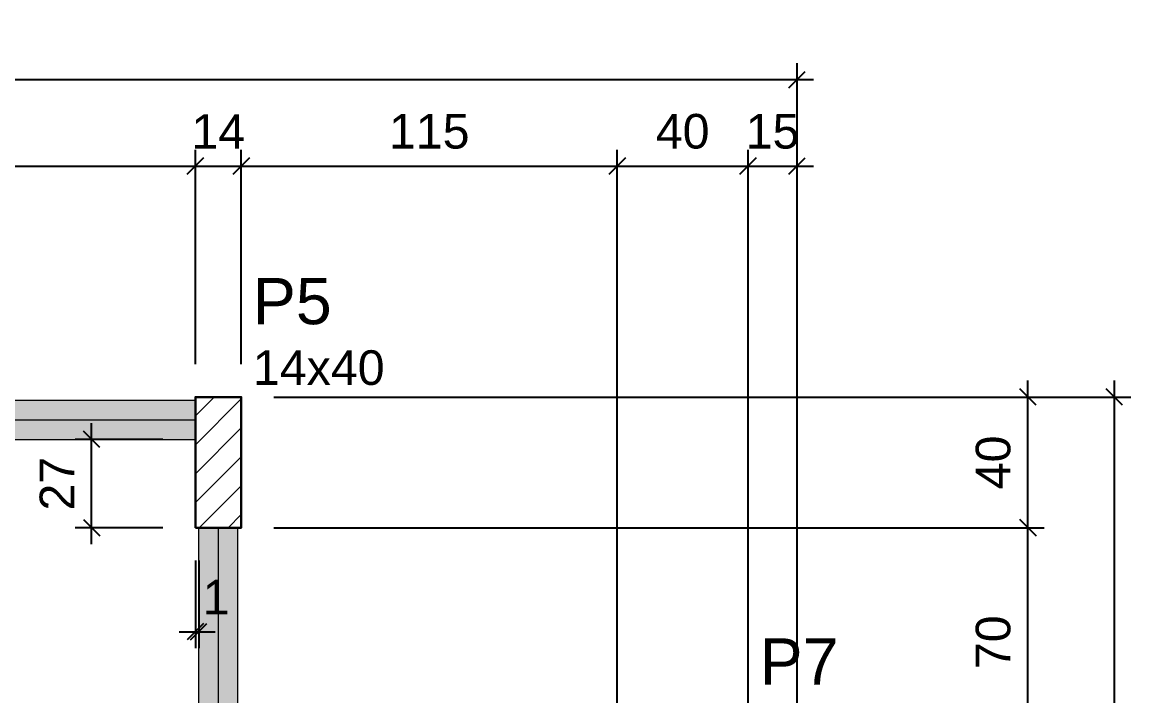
# Model space of a CAD drawing. Header units: millimetres. Extents: x -8 to 605, y -494 to 220.
# Drawn here: x 26.76 to 33.54, y -421.75 to -417.63 of the extents above; entities that cross this region are included whole.
import ezdxf

# ---------------------------------------------------------------- set-up
doc = ezdxf.new("R2010")
doc.units = ezdxf.units.MM
doc.header["$MEASUREMENT"] = 0
doc.linetypes.add('NULL', pattern=[0])
for name, color, linetype, lineweight in [('FO-Cotas', 5, 'Continuous', 5), ('FO-Eixos', 5, 'Continuous', 5), ('FO-Hachura pilar que passa', 19, 'Continuous', 5), ('FO-Hachura viga', 43, 'Continuous', 5), ('FO-Pilares', 4, 'Continuous', 30), ('FO-Textos dos pilares', 7, 'Continuous', 5), ('FO-Vigas', 1, 'Continuous', 20)]:
    doc.layers.add(name, color=color, linetype=linetype, lineweight=lineweight)
doc.styles.add('Arial', font='arial.ttf')
doc.dimstyles.new('UM_50.000000', dxfattribs={"dimtxt": 0.18, "dimasz": 0.1, "dimexe": 0.1, "dimexo": 0.2, "dimgap": 0, "dimtad": 1, "dimtih": 1, "dimtoh": 1, "dimdec": 1, "dimlfac": 50, "dimzin": 0, "dimdsep": 46, "dimtxsty": 'Standard', "dimcen": 0.09, "dimdle": 0.1, "dimadec": 1, "dimazin": 2, "dimtfac": 1, "dimtdec": 4, "dimtofl": 0, "dimtmove": 0, "dimatfit": 3, "dimfxl": 1, "dimtolj": 1, "dimarcsym": 0})

# ---------------------------------------------------------------- blocks, each defined once
blk = doc.blocks.new('_Oblique')
at = {"color": 0, "linetype": 'ByBlock', "lineweight": -2}
blk.add_line((-0.5, -0.5), (0.5, 0.5), dxfattribs=at)
blk = doc.blocks.new('*D4105')
at = {"layer": 'Defpoints', "color": 0, "transparency": 16777216}
for p in [(27.8216, -418.5129), (21.9014, -419.9247), (27.8216, -419.9249)]:
    blk.add_point(p, dxfattribs=at)
at = {"layer": 'FO-Cotas', "color": 0, "lineweight": -2, "transparency": 16777216}
for p, q in [((21.9014, -419.7247), (21.9014, -418.4129)), ((27.8216, -419.7249), (27.8216, -418.4129)), ((21.8014, -418.5129), (27.9216, -418.5129))]:
    blk.add_line(p, q, dxfattribs=at)
at = {"layer": 'FO-Cotas', "color": 0, "lineweight": -2, "transparency": 16777216, "xscale": 0.1, "yscale": 0.1, "zscale": 0.1, "rotation": 180}
blk.add_blockref('_Oblique', (21.9014, -418.5129), dxfattribs=at)
at = {"layer": 'FO-Cotas', "color": 0, "lineweight": -2, "transparency": 16777216, "xscale": 0.1, "yscale": 0.1, "zscale": 0.1}
blk.add_blockref('_Oblique', (27.8216, -418.5129), dxfattribs=at)
at = {"layer": 'FO-Cotas', "color": 7, "transparency": 16777216, "insert": (24.8615, -418.3011), "char_height": 0.2118, "attachment_point": 5, "style": 'Arial'}
blk.add_mtext('\\A1;296', dxfattribs=at)
blk = doc.blocks.new('*D4106')
at = {"layer": 'Defpoints', "color": 0, "transparency": 16777216}
for p in [(28.1016, -418.5129), (27.8216, -419.9249), (28.1016, -419.9249)]:
    blk.add_point(p, dxfattribs=at)
at = {"layer": 'FO-Cotas', "color": 0, "lineweight": -2, "transparency": 16777216}
for p, q in [((27.8216, -419.7249), (27.8216, -418.4129)), ((28.1016, -419.7249), (28.1016, -418.4129)), ((27.7216, -418.5129), (28.2016, -418.5129))]:
    blk.add_line(p, q, dxfattribs=at)
at = {"layer": 'FO-Cotas', "color": 0, "lineweight": -2, "transparency": 16777216, "xscale": 0.1, "yscale": 0.1, "zscale": 0.1, "rotation": 180}
blk.add_blockref('_Oblique', (27.8216, -418.5129), dxfattribs=at)
at = {"layer": 'FO-Cotas', "color": 0, "lineweight": -2, "transparency": 16777216, "xscale": 0.1, "yscale": 0.1, "zscale": 0.1}
blk.add_blockref('_Oblique', (28.1016, -418.5129), dxfattribs=at)
at = {"layer": 'FO-Cotas', "color": 7, "transparency": 16777216, "insert": (27.9616, -418.3011), "char_height": 0.2118, "attachment_point": 5, "rotation": 0.00573, "style": 'Arial'}
blk.add_mtext('\\A1;14', dxfattribs=at)
blk = doc.blocks.new('*D4107')
at = {"layer": 'Defpoints', "color": 0, "transparency": 16777216}
for p in [(30.4016, -418.5129), (28.1016, -419.9249), (30.4016, -422.1247)]:
    blk.add_point(p, dxfattribs=at)
at = {"layer": 'FO-Cotas', "color": 0, "lineweight": -2, "transparency": 16777216}
for p, q in [((28.1016, -419.7249), (28.1016, -418.4129)), ((30.4016, -421.9247), (30.4016, -418.4129)), ((28.0016, -418.5129), (30.5016, -418.5129))]:
    blk.add_line(p, q, dxfattribs=at)
at = {"layer": 'FO-Cotas', "color": 0, "lineweight": -2, "transparency": 16777216, "xscale": 0.1, "yscale": 0.1, "zscale": 0.1, "rotation": 180}
blk.add_blockref('_Oblique', (28.1016, -418.5129), dxfattribs=at)
at = {"layer": 'FO-Cotas', "color": 0, "lineweight": -2, "transparency": 16777216, "xscale": 0.1, "yscale": 0.1, "zscale": 0.1}
blk.add_blockref('_Oblique', (30.4016, -418.5129), dxfattribs=at)
at = {"layer": 'FO-Cotas', "color": 7, "transparency": 16777216, "insert": (29.2516, -418.3011), "char_height": 0.2118, "attachment_point": 5, "rotation": 0.00573, "style": 'Arial'}
blk.add_mtext('\\A1;115', dxfattribs=at)
blk = doc.blocks.new('*D4108')
at = {"layer": 'Defpoints', "color": 0, "transparency": 16777216}
for p in [(31.2016, -418.5129), (30.4016, -422.1247), (31.2016, -422.1247)]:
    blk.add_point(p, dxfattribs=at)
at = {"layer": 'FO-Cotas', "color": 0, "lineweight": -2, "transparency": 16777216}
for p, q in [((30.4016, -421.9247), (30.4016, -418.4129)), ((31.2016, -421.9247), (31.2016, -418.4129)), ((30.3016, -418.5129), (31.3016, -418.5129))]:
    blk.add_line(p, q, dxfattribs=at)
at = {"layer": 'FO-Cotas', "color": 0, "lineweight": -2, "transparency": 16777216, "xscale": 0.1, "yscale": 0.1, "zscale": 0.1, "rotation": 180}
blk.add_blockref('_Oblique', (30.4016, -418.5129), dxfattribs=at)
at = {"layer": 'FO-Cotas', "color": 0, "lineweight": -2, "transparency": 16777216, "xscale": 0.1, "yscale": 0.1, "zscale": 0.1}
blk.add_blockref('_Oblique', (31.2016, -418.5129), dxfattribs=at)
at = {"layer": 'FO-Cotas', "color": 7, "transparency": 16777216, "insert": (30.8016, -418.3011), "char_height": 0.2118, "attachment_point": 5, "style": 'Arial'}
blk.add_mtext('\\A1;40', dxfattribs=at)
blk = doc.blocks.new('*D4109')
at = {"layer": 'Defpoints', "color": 0, "transparency": 16777216}
for p in [(31.5016, -418.5129), (31.2016, -422.1247), (31.5016, -427.2247)]:
    blk.add_point(p, dxfattribs=at)
at = {"layer": 'FO-Cotas', "color": 0, "lineweight": -2, "transparency": 16777216}
for p, q in [((31.2016, -421.9247), (31.2016, -418.4129)), ((31.5016, -427.0247), (31.5016, -418.4129)), ((31.1016, -418.5129), (31.6016, -418.5129))]:
    blk.add_line(p, q, dxfattribs=at)
at = {"layer": 'FO-Cotas', "color": 0, "lineweight": -2, "transparency": 16777216, "xscale": 0.1, "yscale": 0.1, "zscale": 0.1, "rotation": 180}
blk.add_blockref('_Oblique', (31.2016, -418.5129), dxfattribs=at)
at = {"layer": 'FO-Cotas', "color": 0, "lineweight": -2, "transparency": 16777216, "xscale": 0.1, "yscale": 0.1, "zscale": 0.1}
blk.add_blockref('_Oblique', (31.5016, -418.5129), dxfattribs=at)
at = {"layer": 'FO-Cotas', "color": 7, "transparency": 16777216, "insert": (31.3516, -418.3011), "char_height": 0.2118, "attachment_point": 5, "rotation": 0.00573, "style": 'Arial'}
blk.add_mtext('\\A1;15', dxfattribs=at)
blk = doc.blocks.new('*D4110')
at = {"layer": 'Defpoints', "color": 0, "transparency": 16777216}
for p in [(31.5016, -417.9834), (-0.5784, -427.2247), (31.5016, -427.2247)]:
    blk.add_point(p, dxfattribs=at)
at = {"layer": 'FO-Cotas', "color": 0, "lineweight": -2, "transparency": 16777216}
for p, q in [((-0.5784, -427.0247), (-0.5784, -417.8834)), ((31.5016, -427.0247), (31.5016, -417.8834)), ((-0.6784, -417.9834), (31.6016, -417.9834))]:
    blk.add_line(p, q, dxfattribs=at)
at = {"layer": 'FO-Cotas', "color": 0, "lineweight": -2, "transparency": 16777216, "xscale": 0.1, "yscale": 0.1, "zscale": 0.1, "rotation": 180}
blk.add_blockref('_Oblique', (-0.5784, -417.9834), dxfattribs=at)
at = {"layer": 'FO-Cotas', "color": 0, "lineweight": -2, "transparency": 16777216, "xscale": 0.1, "yscale": 0.1, "zscale": 0.1}
blk.add_blockref('_Oblique', (31.5016, -417.9834), dxfattribs=at)
at = {"layer": 'FO-Cotas', "color": 7, "transparency": 16777216, "insert": (15.4616, -417.7716), "char_height": 0.2118, "attachment_point": 5, "style": 'Arial'}
blk.add_mtext('\\A1;1604', dxfattribs=at)
blk = doc.blocks.new('*D4187')
at = {"layer": 'Defpoints', "color": 0, "transparency": 16777216}
for p in [(28.1016, -420.7249), (32.9136, -420.7249), (31.2016, -422.1247)]:
    blk.add_point(p, dxfattribs=at)
at = {"layer": 'FO-Cotas', "color": 0, "lineweight": -2, "transparency": 16777216}
for p, q in [((32.9136, -422.2247), (32.9136, -420.6249)), ((28.3016, -420.7249), (33.0136, -420.7249)), ((31.4016, -422.1247), (33.0136, -422.1247))]:
    blk.add_line(p, q, dxfattribs=at)
at = {"layer": 'FO-Cotas', "color": 0, "lineweight": -2, "transparency": 16777216, "xscale": 0.1, "yscale": 0.1, "zscale": 0.1}
for p, rotation in [((32.9136, -420.7249), 90), ((32.9136, -422.1247), 270)]:
    blk.add_blockref('_Oblique', p, dxfattribs=dict(at, rotation=rotation))
at = {"layer": 'FO-Cotas', "color": 7, "transparency": 16777216, "insert": (32.7018, -421.4248), "char_height": 0.2118, "attachment_point": 5, "rotation": 90, "style": 'Arial'}
blk.add_mtext('\\A1;70', dxfattribs=at)
blk = doc.blocks.new('*D4188')
at = {"layer": 'Defpoints', "color": 0, "transparency": 16777216}
for p in [(28.1016, -419.9249), (32.9136, -419.9249), (28.1016, -420.7249)]:
    blk.add_point(p, dxfattribs=at)
at = {"layer": 'FO-Cotas', "color": 0, "lineweight": -2, "transparency": 16777216}
for p, q in [((32.9136, -420.8249), (32.9136, -419.8249)), ((28.3016, -419.9249), (33.0136, -419.9249)), ((28.3016, -420.7249), (33.0136, -420.7249))]:
    blk.add_line(p, q, dxfattribs=at)
at = {"layer": 'FO-Cotas', "color": 0, "lineweight": -2, "transparency": 16777216, "xscale": 0.1, "yscale": 0.1, "zscale": 0.1}
for p, rotation in [((32.9136, -419.9249), 90), ((32.9136, -420.7249), 270)]:
    blk.add_blockref('_Oblique', p, dxfattribs=dict(at, rotation=rotation))
at = {"layer": 'FO-Cotas', "color": 7, "transparency": 16777216, "insert": (32.7018, -420.3249), "char_height": 0.2118, "attachment_point": 5, "rotation": 90, "style": 'Arial'}
blk.add_mtext('\\A1;40', dxfattribs=at)
blk = doc.blocks.new('*D4190')
at = {"layer": 'Defpoints', "color": 0, "transparency": 16777216}
for p in [(28.1016, -419.9249), (33.4431, -419.9249), (26.9016, -460.0049)]:
    blk.add_point(p, dxfattribs=at)
at = {"layer": 'FO-Cotas', "color": 0, "lineweight": -2, "transparency": 16777216}
for p, q in [((33.4431, -460.1049), (33.4431, -419.8249)), ((28.3016, -419.9249), (33.5431, -419.9249)), ((27.1016, -460.0049), (33.5431, -460.0049))]:
    blk.add_line(p, q, dxfattribs=at)
at = {"layer": 'FO-Cotas', "color": 0, "lineweight": -2, "transparency": 16777216, "xscale": 0.1, "yscale": 0.1, "zscale": 0.1}
for p, rotation in [((33.4431, -419.9249), 90), ((33.4431, -460.0049), 270)]:
    blk.add_blockref('_Oblique', p, dxfattribs=dict(at, rotation=rotation))
at = {"layer": 'FO-Cotas', "color": 7, "transparency": 16777216, "insert": (33.2313, -439.9649), "char_height": 0.2118, "attachment_point": 5, "rotation": 90, "style": 'Arial'}
blk.add_mtext('\\A1;2004', dxfattribs=at)
blk = doc.blocks.new('*D4423')
at = {"layer": 'Defpoints', "color": 0, "transparency": 16777216}
for p in [(27.8216, -420.7249), (27.8416, -420.7249), (27.8416, -421.3603)]:
    blk.add_point(p, dxfattribs=at)
at = {"layer": 'FO-Cotas', "color": 0, "lineweight": -2, "transparency": 16777216}
for p, q in [((27.8216, -420.9249), (27.8216, -421.4603)), ((27.8416, -420.9249), (27.8416, -421.4603)), ((27.7216, -421.3603), (27.9416, -421.3603))]:
    blk.add_line(p, q, dxfattribs=at)
at = {"layer": 'FO-Cotas', "color": 0, "lineweight": -2, "transparency": 16777216, "xscale": 0.1, "yscale": 0.1, "zscale": 0.1, "rotation": 180}
blk.add_blockref('_Oblique', (27.8216, -421.3603), dxfattribs=at)
at = {"layer": 'FO-Cotas', "color": 0, "lineweight": -2, "transparency": 16777216, "xscale": 0.1, "yscale": 0.1, "zscale": 0.1}
blk.add_blockref('_Oblique', (27.8416, -421.3603), dxfattribs=at)
at = {"layer": 'FO-Cotas', "color": 7, "transparency": 16777216, "insert": (27.9478, -421.1485), "char_height": 0.2118, "attachment_point": 5, "rotation": 0.00573, "style": 'Arial'}
blk.add_mtext('\\A1;1', dxfattribs=at)
blk = doc.blocks.new('*D4500')
at = {"layer": 'Defpoints', "color": 0, "transparency": 16777216}
for p in [(27.1862, -420.1847), (27.8216, -420.1847), (27.8216, -420.7249)]:
    blk.add_point(p, dxfattribs=at)
at = {"layer": 'FO-Cotas', "color": 0, "lineweight": -2, "transparency": 16777216}
for p, q in [((27.1862, -420.8249), (27.1862, -420.0847)), ((27.6216, -420.1847), (27.0862, -420.1847)), ((27.6216, -420.7249), (27.0862, -420.7249))]:
    blk.add_line(p, q, dxfattribs=at)
at = {"layer": 'FO-Cotas', "color": 0, "lineweight": -2, "transparency": 16777216, "xscale": 0.1, "yscale": 0.1, "zscale": 0.1}
for p, rotation in [((27.1862, -420.1847), 90), ((27.1862, -420.7249), 270)]:
    blk.add_blockref('_Oblique', p, dxfattribs=dict(at, rotation=rotation))
at = {"layer": 'FO-Cotas', "color": 7, "transparency": 16777216, "insert": (26.9744, -420.4548), "char_height": 0.2118, "attachment_point": 5, "rotation": 90, "style": 'Arial'}
blk.add_mtext('\\A1;27', dxfattribs=at)

msp = doc.modelspace()

# ---------------------------------------------------------------- hatches: boundary and pattern name
at = {"layer": 'FO-Hachura pilar que passa', "linetype": 'Continuous', "ltscale": 0.2}
h = msp.add_hatch(dxfattribs=at)
h.set_pattern_fill('ANSI31', color=19, style=0)
h.set_pattern_definition([(45, (-4.58844, -411.61486), (-0.08838835, 0.08838835), [])])
h.paths.add_polyline_path([(27.8216, -420.7249), (27.9616, -420.7249), (28.1016, -420.7249), (28.1016, -420.3249), (28.1016, -419.9249), (27.9616, -419.9249), (27.8216, -419.9249), (27.8216, -420.3249)])
at = {"layer": 'FO-Hachura viga', "linetype": 'Continuous', "ltscale": 0.2}
for points in [[(27.8216, -419.9447), (27.8216, -419.9447), (21.9014, -419.9447), (21.9014, -420.1847), (27.8216, -420.1847), (27.8216, -419.9447)], [(28.0816, -422.1447), (28.0816, -422.1447), (28.0816, -420.7249), (27.8416, -420.7249), (27.8416, -422.2647), (27.9616, -422.2647), (28.0816, -422.1447)]]:
    msp.add_hatch(color=43, dxfattribs=at).paths.add_polyline_path(points)

# ---------------------------------------------------------------- linework, layer by layer
at = {"layer": 'FO-Eixos'}
for p, q in [((21.9014, -420.0647), (27.8216, -420.0647)), ((27.9616, -422.2647), (27.9616, -420.7249))]:
    msp.add_line(p, q, dxfattribs=at)
at = {"layer": 'FO-Pilares'}
msp.add_lwpolyline([(27.8216, -420.7249), (27.9616, -420.7249), (28.1016, -420.7249), (28.1016, -420.3249), (28.1016, -419.9249), (27.9616, -419.9249), (27.8216, -419.9249), (27.8216, -420.3249), (27.8216, -420.7249)], close=True, dxfattribs=at)
at = {"layer": 'FO-Vigas'}
for p, q in [((21.9014, -419.9447), (27.8216, -419.9447)), ((21.9014, -420.1847), (27.8216, -420.1847)), ((27.8416, -422.2647), (27.8416, -420.7249)), ((28.0816, -422.1447), (28.0816, -420.7249))]:
    msp.add_line(p, q, dxfattribs=at)

# ---------------------------------------------------------------- texts
at = {"layer": 'FO-Textos dos pilares', "linetype": 'NULL', "ltscale": 0.2, "attachment_point": 7, "line_spacing_factor": 0.798, "style": 'Arial'}
for s, insert, char_height, width in [('P5', (28.1726, -419.4837), 0.2824, 0.965154), ('14x40', (28.1726, -419.854), 0.2118, 1.612069), ('P7', (31.2726, -421.6837), 0.2824, 0.965154)]:
    msp.add_mtext(s, dxfattribs=dict(at, insert=insert, char_height=char_height, width=width))

# ---------------------------------------------------------------- dimensions: what is measured, and where the dimension line sits
at = {"layer": 'FO-Cotas'}
for base, p1, p2, picture, middle in [((31.5016, -417.9834), (-0.5784, -427.2247), (31.5016, -427.2247), '*D4110', (15.4616, -417.7716)), ((27.8216, -418.5129), (21.9014, -419.9247), (27.8216, -419.9249), '*D4105', (24.8615, -418.3011)), ((31.2016, -418.5129), (30.4016, -422.1247), (31.2016, -422.1247), '*D4108', (30.8016, -418.3011))]:
    dim = msp.add_linear_dim(base=base, p1=p1, p2=p2, dimstyle='UM_50.000000', override={"dimtxt": 0.2118, "dimasz": 0.1, "dimexe": 0.1, "dimexo": 0.2, "dimtad": 1, "dimtih": 0, "dimtoh": 0, "dimdec": 1, "dimlfac": 50, "dimzin": 8, "dimtxsty": 'Arial', "dimblk": 'Oblique', "dimblk1": 'Oblique', "dimblk2": 'Oblique', "dimsah": 1, "dimdle": 0.1, "dimse1": 0, "dimse2": 0, "dimclrt": 7, "dimadec": 1, "dimazin": 3, "dimtmove": 2, "dimldrblk": 'Oblique'}, dxfattribs=at)
    dim.commit()
    dim.dimension.update_dxf_attribs({"geometry": picture, "text_midpoint": middle, "dimtype": 160})
for base, p1, p2, picture, middle in [((28.1016, -418.5129), (27.8216, -419.9249), (28.1016, -419.9249), '*D4106', (27.9616, -418.3011)), ((30.4016, -418.5129), (28.1016, -419.9249), (30.4016, -422.1247), '*D4107', (29.2516, -418.3011)), ((31.5016, -418.5129), (31.2016, -422.1247), (31.5016, -427.2247), '*D4109', (31.3516, -418.3011)), ((27.8416, -421.3603), (27.8216, -420.7249), (27.8416, -420.7249), '*D4423', (27.9478, -421.1485))]:
    dim = msp.add_linear_dim(base=base, p1=p1, p2=p2, dimstyle='UM_50.000000', override={"dimtxt": 0.2118, "dimasz": 0.1, "dimexe": 0.1, "dimexo": 0.2, "dimtad": 1, "dimtih": 0, "dimtoh": 0, "dimdec": 1, "dimlfac": 50, "dimzin": 8, "dimtxsty": 'Arial', "dimblk": 'Oblique', "dimblk1": 'Oblique', "dimblk2": 'Oblique', "dimsah": 1, "dimdle": 0.1, "dimse1": 0, "dimse2": 0, "dimclrt": 7, "dimadec": 1, "dimazin": 3, "dimtmove": 2, "dimldrblk": 'Oblique'}, dxfattribs=at)
    dim.commit()
    dim.dimension.update_dxf_attribs({"geometry": picture, "text_midpoint": middle, "dimtype": 160, "text_rotation": 0.00573})
for base, p1, p2, picture, middle in [((33.4431, -419.9249), (26.9016, -460.0049), (28.1016, -419.9249), '*D4190', (33.2313, -439.9649)), ((32.9136, -419.9249), (28.1016, -420.7249), (28.1016, -419.9249), '*D4188', (32.7018, -420.3249)), ((27.1862, -420.1847), (27.8216, -420.7249), (27.8216, -420.1847), '*D4500', (26.9744, -420.4548)), ((32.9136, -420.7249), (31.2016, -422.1247), (28.1016, -420.7249), '*D4187', (32.7018, -421.4248))]:
    dim = msp.add_linear_dim(base=base, p1=p1, p2=p2, angle=90, dimstyle='UM_50.000000', override={"dimtxt": 0.2118, "dimasz": 0.1, "dimexe": 0.1, "dimexo": 0.2, "dimtad": 1, "dimtih": 0, "dimtoh": 0, "dimdec": 1, "dimlfac": 50, "dimzin": 8, "dimtxsty": 'Arial', "dimblk": 'Oblique', "dimblk1": 'Oblique', "dimblk2": 'Oblique', "dimsah": 1, "dimdle": 0.1, "dimse1": 0, "dimse2": 0, "dimclrt": 7, "dimadec": 1, "dimazin": 3, "dimtmove": 2, "dimldrblk": 'Oblique'}, dxfattribs=at)
    dim.commit()
    dim.dimension.update_dxf_attribs({"geometry": picture, "text_midpoint": middle, "dimtype": 160, "text_rotation": 90})

doc.saveas('drawing.dxf')
